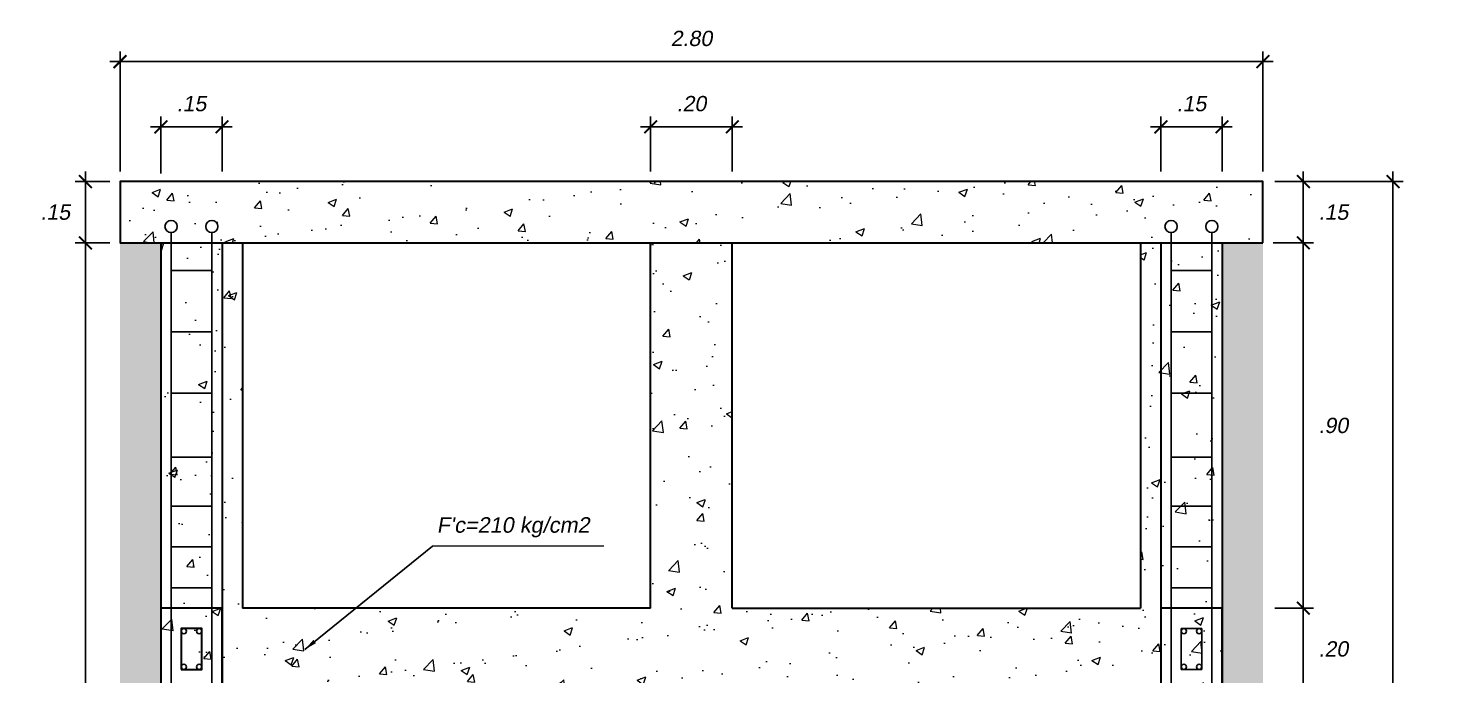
# Model space of a CAD drawing. Header units: metres. Extents: x 4293 to 4528, y 2596 to 2639.
# Drawn here: x 4460.184 to 4463.671, y 2629.527 to 2631.11 of the extents above; entities that cross this region are included whole.
import ezdxf

# ---------------------------------------------------------------- set-up
doc = ezdxf.new("R2010")
doc.units = ezdxf.units.M
for name, color, linetype, lineweight in [('a. acero', 150, 'Continuous', 25), ('a. grava', 252, 'Continuous', 5), ('A.Texto', 180, 'Continuous', 5), ('cimiento', 6, 'Continuous', 30), ('columna', 212, 'Continuous', 30), ('concreto', 252, 'Continuous', 5), ('Cotas', 170, 'Continuous', 5)]:
    doc.layers.add(name, color=color, linetype=linetype, lineweight=lineweight)
doc.styles.add('ARIAL', font='arial.ttf', dxfattribs={"oblique": 10})
doc.dimstyles.new('Esc 1-25', dxfattribs={"dimscale": 0.25, "dimtxt": 0.15, "dimasz": 0.125, "dimexe": 0.1, "dimexo": 0.1, "dimgap": 0.15, "dimtad": 2, "dimtih": 1, "dimtoh": 1, "dimzin": 4, "dimdsep": 46, "dimtxsty": 'ARIAL', "dimblk": 'ARCHTICK', "dimcen": 0.5, "dimdle": 0.1, "dimadec": 0, "dimazin": 0, "dimtfac": 1, "dimtofl": 0, "dimtmove": 2, "dimatfit": 3, "dimfxl": 1, "dimtolj": 1, "dimtzin": 0, "dimarcsym": 1})

# ---------------------------------------------------------------- blocks, each defined once
blk = doc.blocks.new('_ArchTick')
at = {"color": 0, "linetype": 'ByBlock', "const_width": 0.15}
blk.add_lwpolyline([(-0.5, -0.5), (0.5, 0.5)], dxfattribs=at)
blk = doc.blocks.new('*D535')
at = {"layer": 'Cotas', "color": 0, "lineweight": -2, "transparency": 16777216}
for p, q in [((4463.332520564436, 2630.7343929517), (4463.552209227468, 2630.7343929517)), ((4463.527209227468, 2627.2143929517), (4463.527209227468, 2630.7593929517)), ((4463.333451860954, 2627.2393929517), (4463.552209227468, 2627.2393929517))]:
    blk.add_line(p, q, dxfattribs=at)
at = {"layer": 'Defpoints', "color": 0, "transparency": 16777216}
for p in [(4463.307520564436, 2630.7343929517), (4463.527209227468, 2630.7343929517), (4463.308451860955, 2627.2393929517)]:
    blk.add_point(p, dxfattribs=at)
at = {"layer": 'Cotas', "color": 0, "lineweight": -2, "transparency": 16777216, "xscale": 0.03125, "yscale": 0.03125, "zscale": 0.03125}
for p, rotation in [((4463.527209227468, 2630.7343929517), 90), ((4463.527209227468, 2627.2393929517), 270)]:
    blk.add_blockref('_ArchTick', p, dxfattribs=dict(at, rotation=rotation))
at = {"layer": 'Cotas', "color": 0, "transparency": 16777216, "insert": (4463.616714741841, 2628.986892951698), "char_height": 0.0375, "attachment_point": 5, "style": 'ARIAL'}
blk.add_mtext('\\A1;3.50', dxfattribs=at)
blk = doc.blocks.new('*D536')
at = {"layer": 'Cotas', "color": 0, "lineweight": -2, "transparency": 16777216}
for p, q in [((4460.508451860953, 2630.754392951699), (4460.508451860953, 2630.893602955784)), ((4460.658451860953, 2630.759392951699), (4460.658451860953, 2630.893602955784)), ((4460.483451860953, 2630.868602955784), (4460.683451860953, 2630.868602955784))]:
    blk.add_line(p, q, dxfattribs=at)
at = {"layer": 'Defpoints', "color": 0, "transparency": 16777216}
for p in [(4460.658451860953, 2630.868602955784), (4460.658451860953, 2630.734392951699), (4460.508451860953, 2630.729392951699)]:
    blk.add_point(p, dxfattribs=at)
at = {"layer": 'Cotas', "color": 0, "lineweight": -2, "transparency": 16777216, "xscale": 0.03125, "yscale": 0.03125, "zscale": 0.03125, "rotation": 180}
blk.add_blockref('_ArchTick', (4460.508451860953, 2630.868602955784), dxfattribs=at)
at = {"layer": 'Cotas', "color": 0, "lineweight": -2, "transparency": 16777216, "xscale": 0.03125, "yscale": 0.03125, "zscale": 0.03125}
blk.add_blockref('_ArchTick', (4460.658451860953, 2630.868602955784), dxfattribs=at)
at = {"layer": 'Cotas', "color": 0, "transparency": 16777216, "insert": (4460.583451860954, 2630.925249442824), "char_height": 0.0375, "attachment_point": 5, "style": 'ARIAL'}
blk.add_mtext('\\A1;.15', dxfattribs=at)
blk = doc.blocks.new('*D537')
at = {"layer": 'Cotas', "color": 0, "lineweight": -2, "transparency": 16777216}
for p, q in [((4461.708451860953, 2630.759392951699), (4461.708451860953, 2630.893602955784)), ((4461.908451860952, 2630.759392951699), (4461.908451860952, 2630.893602955784)), ((4461.683451860953, 2630.868602955784), (4461.933451860952, 2630.868602955784))]:
    blk.add_line(p, q, dxfattribs=at)
at = {"layer": 'Defpoints', "color": 0, "transparency": 16777216}
for p in [(4461.908451860952, 2630.868602955784), (4461.708451860953, 2630.734392951699), (4461.908451860952, 2630.734392951699)]:
    blk.add_point(p, dxfattribs=at)
at = {"layer": 'Cotas', "color": 0, "lineweight": -2, "transparency": 16777216, "xscale": 0.03125, "yscale": 0.03125, "zscale": 0.03125, "rotation": 180}
blk.add_blockref('_ArchTick', (4461.708451860953, 2630.868602955784), dxfattribs=at)
at = {"layer": 'Cotas', "color": 0, "lineweight": -2, "transparency": 16777216, "xscale": 0.03125, "yscale": 0.03125, "zscale": 0.03125}
blk.add_blockref('_ArchTick', (4461.908451860952, 2630.868602955784), dxfattribs=at)
at = {"layer": 'Cotas', "color": 0, "transparency": 16777216, "insert": (4461.808451860952, 2630.925249442824), "char_height": 0.0375, "attachment_point": 5, "style": 'ARIAL'}
blk.add_mtext('\\A1;.20', dxfattribs=at)
blk = doc.blocks.new('*D538')
at = {"layer": 'Cotas', "color": 0, "lineweight": -2, "transparency": 16777216}
for p, q in [((4462.958451860953, 2630.759392951699), (4462.958451860953, 2630.893602955785)), ((4463.108451860953, 2630.759392951699), (4463.108451860953, 2630.893602955785)), ((4462.933451860953, 2630.868602955785), (4463.133451860953, 2630.868602955785))]:
    blk.add_line(p, q, dxfattribs=at)
at = {"layer": 'Defpoints', "color": 0, "transparency": 16777216}
for p in [(4463.108451860953, 2630.868602955785), (4462.958451860953, 2630.734392951699), (4463.108451860953, 2630.734392951699)]:
    blk.add_point(p, dxfattribs=at)
at = {"layer": 'Cotas', "color": 0, "lineweight": -2, "transparency": 16777216, "xscale": 0.03125, "yscale": 0.03125, "zscale": 0.03125, "rotation": 180}
blk.add_blockref('_ArchTick', (4462.958451860953, 2630.868602955785), dxfattribs=at)
at = {"layer": 'Cotas', "color": 0, "lineweight": -2, "transparency": 16777216, "xscale": 0.03125, "yscale": 0.03125, "zscale": 0.03125}
blk.add_blockref('_ArchTick', (4463.108451860953, 2630.868602955785), dxfattribs=at)
at = {"layer": 'Cotas', "color": 0, "transparency": 16777216, "insert": (4463.033451860952, 2630.925249442824), "char_height": 0.0375, "attachment_point": 5, "style": 'ARIAL'}
blk.add_mtext('\\A1;.15', dxfattribs=at)
blk = doc.blocks.new('*D539')
at = {"layer": 'Cotas', "color": 0, "lineweight": -2, "transparency": 16777216}
for p, q in [((4460.383451860956, 2630.7343929517), (4460.298577474716, 2630.7343929517)), ((4460.323577474715, 2630.5593929517), (4460.323577474715, 2630.7593929517)), ((4460.383451860956, 2630.5843929517), (4460.298577474716, 2630.5843929517))]:
    blk.add_line(p, q, dxfattribs=at)
at = {"layer": 'Defpoints', "color": 0, "transparency": 16777216}
for p in [(4460.323577474715, 2630.7343929517), (4460.408451860955, 2630.7343929517), (4460.408451860955, 2630.5843929517)]:
    blk.add_point(p, dxfattribs=at)
at = {"layer": 'Cotas', "color": 0, "lineweight": -2, "transparency": 16777216, "xscale": 0.03125, "yscale": 0.03125, "zscale": 0.03125}
for p, rotation in [((4460.323577474715, 2630.7343929517), 90), ((4460.323577474715, 2630.5843929517), 270)]:
    blk.add_blockref('_ArchTick', p, dxfattribs=dict(at, rotation=rotation))
at = {"layer": 'Cotas', "color": 0, "transparency": 16777216, "insert": (4460.249772648885, 2630.659392951698), "char_height": 0.0375, "attachment_point": 5, "style": 'ARIAL'}
blk.add_mtext('\\A1;.15', dxfattribs=at)
blk = doc.blocks.new('*D542')
at = {"layer": 'Cotas', "color": 0, "lineweight": -2, "transparency": 16777216}
for p, q in [((4460.323577474715, 2627.8643929517), (4460.323577474715, 2630.6093929517)), ((4460.358451860955, 2630.5843929517), (4460.298577474716, 2630.5843929517)), ((4460.458451860955, 2627.8893929517), (4460.298577474716, 2627.8893929517))]:
    blk.add_line(p, q, dxfattribs=at)
at = {"layer": 'Defpoints', "color": 0, "transparency": 16777216}
for p in [(4460.323577474715, 2630.5843929517), (4460.383451860955, 2630.5843929517), (4460.483451860955, 2627.8893929517)]:
    blk.add_point(p, dxfattribs=at)
at = {"layer": 'Cotas', "color": 0, "lineweight": -2, "transparency": 16777216, "xscale": 0.03125, "yscale": 0.03125, "zscale": 0.03125}
for p, rotation in [((4460.323577474715, 2630.5843929517), 90), ((4460.323577474715, 2627.8893929517), 270)]:
    blk.add_blockref('_ArchTick', p, dxfattribs=dict(at, rotation=rotation))
at = {"layer": 'Cotas', "color": 0, "transparency": 16777216, "insert": (4460.233798058161, 2629.236892951698), "char_height": 0.0375, "attachment_point": 5, "style": 'ARIAL'}
blk.add_mtext('\\A1;2.70', dxfattribs=at)
blk = doc.blocks.new('*D606')
at = {"layer": 'Cotas', "color": 0, "lineweight": -2, "transparency": 16777216}
for p, q in [((4460.408451860953, 2630.759392951699), (4460.408451860953, 2631.053348410103)), ((4463.208451860953, 2630.759392951699), (4463.208451860953, 2631.053348410103)), ((4460.383451860954, 2631.028348410103), (4463.233451860952, 2631.028348410103))]:
    blk.add_line(p, q, dxfattribs=at)
at = {"layer": 'Defpoints', "color": 0, "transparency": 16777216}
for p in [(4463.208451860953, 2631.028348410103), (4460.408451860953, 2630.734392951699), (4463.208451860953, 2630.734392951699)]:
    blk.add_point(p, dxfattribs=at)
at = {"layer": 'Cotas', "color": 0, "lineweight": -2, "transparency": 16777216, "xscale": 0.03125, "yscale": 0.03125, "zscale": 0.03125, "rotation": 180}
blk.add_blockref('_ArchTick', (4460.408451860953, 2631.028348410103), dxfattribs=at)
at = {"layer": 'Cotas', "color": 0, "lineweight": -2, "transparency": 16777216, "xscale": 0.03125, "yscale": 0.03125, "zscale": 0.03125}
blk.add_blockref('_ArchTick', (4463.208451860953, 2631.028348410103), dxfattribs=at)
at = {"layer": 'Cotas', "color": 0, "transparency": 16777216, "insert": (4461.808451860953, 2631.084994897143), "char_height": 0.0375, "attachment_point": 5, "style": 'ARIAL'}
blk.add_mtext('\\A1;2.80', dxfattribs=at)
blk = doc.blocks.new('*D547')
at = {"layer": 'Cotas', "color": 0, "lineweight": -2, "transparency": 16777216}
for p, q in [((4463.237893978048, 2629.6893929517), (4463.332520564436, 2629.6893929517)), ((4463.307520564436, 2629.4643929517), (4463.307520564436, 2629.7143929517)), ((4463.237893978048, 2629.4893929517), (4463.332520564436, 2629.4893929517))]:
    blk.add_line(p, q, dxfattribs=at)
at = {"layer": 'Defpoints', "color": 0, "transparency": 16777216}
for p in [(4463.212893978049, 2629.6893929517), (4463.307520564436, 2629.6893929517), (4463.212893978049, 2629.4893929517)]:
    blk.add_point(p, dxfattribs=at)
at = {"layer": 'Cotas', "color": 0, "lineweight": -2, "transparency": 16777216, "xscale": 0.03125, "yscale": 0.03125, "zscale": 0.03125}
for p, rotation in [((4463.307520564436, 2629.6893929517), 90), ((4463.307520564436, 2629.4893929517), 270)]:
    blk.add_blockref('_ArchTick', p, dxfattribs=dict(at, rotation=rotation))
at = {"layer": 'Cotas', "color": 0, "transparency": 16777216, "insert": (4463.381120751795, 2629.589392951698), "char_height": 0.0375, "attachment_point": 5, "style": 'ARIAL'}
blk.add_mtext('\\A1;.20', dxfattribs=at)
blk = doc.blocks.new('*D548')
at = {"layer": 'Cotas', "color": 0, "lineweight": -2, "transparency": 16777216}
for p, q in [((4463.307520564436, 2629.6643929517), (4463.307520564436, 2630.6093929517)), ((4463.233451860954, 2630.5843929517), (4463.332520564436, 2630.5843929517)), ((4463.237893978048, 2629.6893929517), (4463.332520564436, 2629.6893929517))]:
    blk.add_line(p, q, dxfattribs=at)
at = {"layer": 'Defpoints', "color": 0, "transparency": 16777216}
for p in [(4463.208451860954, 2630.5843929517), (4463.307520564436, 2630.5843929517), (4463.212893978049, 2629.6893929517)]:
    blk.add_point(p, dxfattribs=at)
at = {"layer": 'Cotas', "color": 0, "lineweight": -2, "transparency": 16777216, "xscale": 0.03125, "yscale": 0.03125, "zscale": 0.03125}
for p, rotation in [((4463.307520564436, 2630.5843929517), 90), ((4463.307520564436, 2629.6893929517), 270)]:
    blk.add_blockref('_ArchTick', p, dxfattribs=dict(at, rotation=rotation))
at = {"layer": 'Cotas', "color": 0, "transparency": 16777216, "insert": (4463.381120751795, 2630.136892951698), "char_height": 0.0375, "attachment_point": 5, "style": 'ARIAL'}
blk.add_mtext('\\A1;.90', dxfattribs=at)
blk = doc.blocks.new('*D549')
at = {"layer": 'Cotas', "color": 0, "lineweight": -2, "transparency": 16777216}
for p, q in [((4463.237893978048, 2630.7343929517), (4463.332520564436, 2630.7343929517)), ((4463.307520564436, 2630.5593929517), (4463.307520564436, 2630.7593929517)), ((4463.237893978048, 2630.5843929517), (4463.332520564436, 2630.5843929517))]:
    blk.add_line(p, q, dxfattribs=at)
at = {"layer": 'Defpoints', "color": 0, "transparency": 16777216}
for p in [(4463.212893978049, 2630.7343929517), (4463.307520564436, 2630.7343929517), (4463.212893978049, 2630.5843929517)]:
    blk.add_point(p, dxfattribs=at)
at = {"layer": 'Cotas', "color": 0, "lineweight": -2, "transparency": 16777216, "xscale": 0.03125, "yscale": 0.03125, "zscale": 0.03125}
for p, rotation in [((4463.307520564436, 2630.7343929517), 90), ((4463.307520564436, 2630.5843929517), 270)]:
    blk.add_blockref('_ArchTick', p, dxfattribs=dict(at, rotation=rotation))
at = {"layer": 'Cotas', "color": 0, "transparency": 16777216, "insert": (4463.381325390267, 2630.659392951698), "char_height": 0.0375, "attachment_point": 5, "style": 'ARIAL'}
blk.add_mtext('\\A1;.15', dxfattribs=at)

msp = doc.modelspace()

# ---------------------------------------------------------------- hatches: boundary and pattern name
at = {"layer": 'a. grava'}
h = msp.add_hatch(dxfattribs=at)
h.set_pattern_fill('GRAVEL', color=256, scale=0.1, style=0)
h.set_pattern_definition([(228.0128, (4403.10884093323, 2630.692743695473), (-0.7999998232158162, -0.9000001341607247), [0.0134536, -1.3319088]), (184.9697, (4403.09984093323, 2630.682743695473), (1.200000105151764, 0.0999991307007052), [0.0230868, -2.2855925]), (132.5104, (4403.07684093323, 2630.680743695473), (0.9999990718346812, -1.10000086738712), [0.0162788, -1.6116032]), (267.2737, (4403.03784093323, 2630.655743695473), (0.09999960177271905, 2.000000029497347), [0.0210238, -2.0813558]), (292.8337, (4403.03684093323, 2630.634743695473), (-0.500000990543714, 1.199999641177778), [0.0206155, -2.0409373]), (357.2737, (4403.04484093323, 2630.615743695473), (-2.000000029497347, 0.09999960177271916), [0.0210238, -2.0813558]), (37.6942, (4403.06584093323, 2630.614743695473), (-1.300000734561798, -0.999999040516053), [0.0278029, -2.7524849]), (72.2553, (4403.08784093323, 2630.631743695473), (0.7000010762705409, 2.199999623123919), [0.0262488, -2.5986321]), (121.4296, (4403.09584093323, 2630.656743695473), (-0.8000008234176366, 1.299999503649257), [0.021095, -2.0884073]), (175.2364, (4403.08484093323, 2630.674743695473), (1.100000094631959, -0.09999915326612606), [0.02408319999999994, -1.180076299999996]), (222.3974, (4403.06084093323, 2630.676743695473), (-1.200000735107324, -1.099999208201412), [0.0311448, -3.0833375]), (138.8141, (4403.13684093323, 2630.654743695473), (-0.7000002946805716, 0.5999997313342756), [0.0106301, -1.0523844]), (171.4692, (4403.12884093323, 2630.661743695473), (1.299999828481513, -0.2000007910039791), [0.02022369999999993, -2.002151099999992]), (225, (4403.10884093323, 2630.664743695473), (-1.110223024625157e-17, -0.1000000309448952), [0.0141421, -0.1272792]), (203.1986, (4403.10184093323, 2630.676743695473), (0.4999999730667075, 0.2000001325264854), [0.007615800000000001, -0.7539615]), (291.8014, (4403.09484093323, 2630.673743695473), (-0.09999999105006488, 0.300000027301077), [0.0107703, -0.5277462]), (30.9638, (4403.09884093323, 2630.663743695473), (0.2999998022287998, 0.2000002483540733), [0.01749289999999994, -0.5656022999999979]), (161.5651, (4403.11384093323, 2630.672743695473), (0.2000000434592962, -0.09999984032227077), [0.0126491, -0.3035787]), (16.38950000000001, (4403.03684093323, 2630.673743695473), (1.000000219841196, 0.2999992709817971), [0.01772, -1.7542845]), (70.3462, (4403.05384093323, 2630.678743695473), (-0.3999995247371746, -1.100000213560622), [0.0148661, -1.4717408]), (293.1986, (4403.11384093323, 2630.692743695473), (-0.2000001325264854, 0.4999999730667075), [0.0152315, -0.7463458000000001]), (343.6105, (4403.11984093323, 2630.678743695473), (-1.000000219841196, 0.2999992709817974), [0.01771999999999993, -1.754284499999996]), (339.444, (4403.03684093323, 2630.611743695473), (-0.5000001844542423, 0.1999995996421584), [0.017088, -0.8373124000000001]), (294.7751, (4403.05284093323, 2630.605743695473), (-0.499999218924517, 1.100000342183912), [0.01431779999999997, -1.417464299999996]), (66.80140000000002, (4403.11484093323, 2630.592743695473), (0.2000001325264855, 0.4999999730667075), [0.0152315, -0.7463458000000001]), (17.35400000000001, (4403.12084093323, 2630.606743695473), (-1.300000201909683, -0.3999994502259119), [0.0167631, -1.6595424]), (69.444, (4403.06584093323, 2630.592743695473), (-0.1999995996421587, -0.5000001844542422), [0.008544000000000001, -0.8458564]), (101.3098999999999, (4403.10884093323, 2630.592743695473), (-0.09999976321616054, 0.4000000752230952), [0.005098999999999986, -0.5048028999999982]), (165.9638, (4403.10784093323, 2630.597743695473), (0.300000054598974, -0.09999980573612458), [0.0206155, -0.391695]), (186.009, (4403.08784093323, 2630.602743695473), (0.9999999750906041, 0.09999993174818415), [0.019105, -1.8913923]), (303.6901, (4403.09884093323, 2630.654743695473), (-0.1000001334507191, 0.199999955777116), [0.0144222, -0.3461329]), (353.1572, (4403.10684093323, 2630.642743695473), (1.699999936547855, -0.2000007997924761), [0.0251794, -2.4927563]), (60.94540000000001, (4403.13184093323, 2630.639743695473), (-0.400000002719928, -0.7000000384569687), [0.0102956, -1.0192674]), (90, (4403.13684093323, 2630.648743695473), (-0.09999999999999999, 0.1), [0.006, -0.094]), (120.2564, (4403.08584093323, 2630.605743695473), (0.3999994886802694, -0.7000002455854735), [0.0138924, -1.375352]), (48.01279999999999, (4403.07884093323, 2630.617743695473), (0.7999998232158161, 0.9000001341607249), [0.0269072, -1.3184552]), (0, (4403.09684093323, 2630.637743695473), (0.1, 0.1), [0.026, -0.074]), (325.3048, (4403.12284093323, 2630.637743695473), (-0.9999994258987526, 0.7000008609594458), [0.0158114, -1.5653274]), (254.0546, (4403.13584093323, 2630.628743695473), (-0.09999998892963811, -0.4000000126652151), [0.0145602, -0.7134508]), (207.646, (4403.13184093323, 2630.614743695473), (-1.899999580717959, -1.000000771316918), [0.0237065, -2.3469474]), (175.4261, (4403.11084093323, 2630.603743695473), (-1.300000055831213, 0.0999994801161084), [0.02507989999999994, -2.482907399999992])])
h.paths.add_polyline_path([(4460.508451860953, 2630.584392951699), (4460.408451860953, 2630.584392951699), (4460.408451860953, 2627.239392951699), (4460.508451860953, 2627.239392951699)])
h = msp.add_hatch(dxfattribs=at)
h.set_pattern_fill('GRAVEL', color=256, scale=0.1, style=0)
h.set_pattern_definition([(228.0128, (4405.808840933229, 2630.692743695473), (-0.7999998232158162, -0.9000001341607247), [0.0134536, -1.3319088]), (184.9697, (4405.799840933229, 2630.682743695473), (1.200000105151764, 0.0999991307007052), [0.0230868, -2.2855925]), (132.5104, (4405.77684093323, 2630.680743695473), (0.9999990718346812, -1.10000086738712), [0.0162788, -1.6116032]), (267.2737, (4405.73784093323, 2630.655743695473), (0.09999960177271905, 2.000000029497347), [0.0210238, -2.0813558]), (292.8337, (4405.73684093323, 2630.634743695473), (-0.500000990543714, 1.199999641177778), [0.0206155, -2.0409373]), (357.2737, (4405.74484093323, 2630.615743695473), (-2.000000029497347, 0.09999960177271916), [0.0210238, -2.0813558]), (37.6942, (4405.76584093323, 2630.614743695473), (-1.300000734561798, -0.999999040516053), [0.0278029, -2.7524849]), (72.2553, (4405.78784093323, 2630.631743695473), (0.7000010762705409, 2.199999623123919), [0.0262488, -2.5986321]), (121.4296, (4405.79584093323, 2630.656743695473), (-0.8000008234176366, 1.299999503649257), [0.021095, -2.0884073]), (175.2364, (4405.78484093323, 2630.674743695473), (1.100000094631959, -0.09999915326612606), [0.02408319999999993, -1.180076299999995]), (222.3974, (4405.76084093323, 2630.676743695473), (-1.200000735107324, -1.099999208201412), [0.0311448, -3.0833375]), (138.8141, (4405.83684093323, 2630.654743695473), (-0.7000002946805716, 0.5999997313342756), [0.0106301, -1.0523844]), (171.4692, (4405.82884093323, 2630.661743695473), (1.299999828481513, -0.2000007910039791), [0.02022369999999992, -2.002151099999991]), (225, (4405.808840933229, 2630.664743695473), (-1.110223024625157e-17, -0.1000000309448952), [0.0141421, -0.1272792]), (203.1986, (4405.80184093323, 2630.676743695473), (0.4999999730667075, 0.2000001325264854), [0.007615800000000001, -0.7539615]), (291.8014, (4405.79484093323, 2630.673743695473), (-0.09999999105006488, 0.300000027301077), [0.0107703, -0.5277462]), (30.9638, (4405.79884093323, 2630.663743695473), (0.2999998022287998, 0.2000002483540733), [0.01749289999999993, -0.5656022999999976]), (161.5651, (4405.81384093323, 2630.672743695473), (0.2000000434592962, -0.09999984032227077), [0.0126491, -0.3035787]), (16.38950000000001, (4405.73684093323, 2630.673743695473), (1.000000219841196, 0.2999992709817971), [0.01772, -1.7542845]), (70.3462, (4405.75384093323, 2630.678743695473), (-0.3999995247371746, -1.100000213560622), [0.0148661, -1.4717408]), (293.1986, (4405.81384093323, 2630.692743695473), (-0.2000001325264854, 0.4999999730667075), [0.0152315, -0.7463458000000001]), (343.6105, (4405.81984093323, 2630.678743695473), (-1.000000219841196, 0.2999992709817974), [0.01771999999999992, -1.754284499999995]), (339.444, (4405.73684093323, 2630.611743695473), (-0.5000001844542423, 0.1999995996421584), [0.017088, -0.8373124000000001]), (294.7751, (4405.75284093323, 2630.605743695473), (-0.499999218924517, 1.100000342183912), [0.01431779999999996, -1.417464299999995]), (66.80140000000002, (4405.81484093323, 2630.592743695473), (0.2000001325264855, 0.4999999730667075), [0.0152315, -0.7463458000000001]), (17.35400000000001, (4405.82084093323, 2630.606743695473), (-1.300000201909683, -0.3999994502259119), [0.0167631, -1.6595424]), (69.444, (4405.76584093323, 2630.592743695473), (-0.1999995996421587, -0.5000001844542422), [0.008544000000000001, -0.8458564]), (101.3098999999999, (4405.808840933229, 2630.592743695473), (-0.09999976321616054, 0.4000000752230952), [0.005098999999999984, -0.5048028999999978]), (165.9638, (4405.80784093323, 2630.597743695473), (0.300000054598974, -0.09999980573612458), [0.0206155, -0.391695]), (186.009, (4405.78784093323, 2630.602743695473), (0.9999999750906041, 0.09999993174818415), [0.019105, -1.8913923]), (303.6901, (4405.79884093323, 2630.654743695473), (-0.1000001334507191, 0.199999955777116), [0.0144222, -0.3461329]), (353.1572, (4405.80684093323, 2630.642743695473), (1.699999936547855, -0.2000007997924761), [0.0251794, -2.4927563]), (60.94540000000001, (4405.83184093323, 2630.639743695473), (-0.400000002719928, -0.7000000384569687), [0.0102956, -1.0192674]), (90, (4405.83684093323, 2630.648743695473), (-0.09999999999999999, 0.1), [0.006, -0.094]), (120.2564, (4405.78584093323, 2630.605743695473), (0.3999994886802694, -0.7000002455854735), [0.0138924, -1.375352]), (48.01279999999999, (4405.77884093323, 2630.617743695473), (0.7999998232158161, 0.9000001341607249), [0.0269072, -1.3184552]), (0, (4405.79684093323, 2630.637743695473), (0.1, 0.1), [0.026, -0.074]), (325.3048, (4405.82284093323, 2630.637743695473), (-0.9999994258987526, 0.7000008609594458), [0.0158114, -1.5653274]), (254.0546, (4405.83584093323, 2630.628743695473), (-0.09999998892963811, -0.4000000126652151), [0.0145602, -0.7134508]), (207.646, (4405.83184093323, 2630.614743695473), (-1.899999580717959, -1.000000771316918), [0.0237065, -2.3469474]), (175.4261, (4405.81084093323, 2630.603743695473), (-1.300000055831213, 0.0999994801161084), [0.02507989999999993, -2.48290739999999])])
h.paths.add_polyline_path([(4463.208451860953, 2630.584392951699), (4463.108451860953, 2630.584392951699), (4463.108451860953, 2627.239392951699), (4463.208451860953, 2627.239392951699)])
at = {"layer": 'concreto', "ltscale": 0.5}
h = msp.add_hatch(dxfattribs=at)
h.set_pattern_fill('AR-CONC', color=256, scale=0.03, style=0)
h.set_pattern_definition([(49.99999999999999, (4331.052649631618, 2618.704261830577), (0.215178054780226, -0.01882564049477853), [0.0225, -0.2475]), (355, (4331.052649631618, 2618.704261830577), (-0.0416254000839, 0.2256576401100036), [0.018, -0.198]), (100.4514, (4331.070581135617, 2618.702693028577), (0.1735528145142065, 0.2068318626182861), [0.01912205699999997, -0.2103426335999997]), (46.18420000000001, (4331.052649631618, 2618.764261830577), (0.3201723145876933, -0.04965570429870542), [0.03375, -0.37125]), (96.63559999999998, (4331.079330655118, 2618.760123838477), (0.280398811664611, 0.2922353612701325), [0.02868308639999997, -0.3155138999999995]), (351.1842, (4331.052649631618, 2618.764261830577), (0.2803985835400881, 0.2922355802775974), [0.027, -0.297]), (21, (4331.082649631618, 2618.749261830577), (0.1790721156355385, -0.1207856671996016), [0.0225, -0.2475]), (326.0000000000001, (4331.082649631618, 2618.749261830577), (0.07299459957647451, 0.2175450135140559), [0.018, -0.198]), (71.4514, (4331.097572301518, 2618.739196348777), (0.252066788574447, 0.09675914901298571), [0.019122057, -0.2103426336]), (37.50000000000001, (4331.052649631618, 2618.704261830577), (0.003647956595187201, 0.09986815614939344), [0, -0.1956, 0, -0.201, 0, -0.19875]), (7.499999999999999, (4331.052649631618, 2618.704261830577), (0.07892086123264458, 0.1183235135647081), [0, -0.1146, 0, -0.1911, 0, -0.07575]), (327.5, (4330.985749631618, 2618.704261830577), (0.1601467308517227, -0.00676646152031394), [0, -0.075, 0, -0.234, 0, -0.3105]), (317.5, (4330.955749631617, 2618.704261830577), (0.1749558508027159, 0.03003149469969529), [0, -0.0975, 0, -0.1554, 0, -0.2205])])
edge = h.paths.add_edge_path()
edge.add_line((4463.208451860953, 2630.734392951699), (4460.408451860952, 2630.734392951699))
edge.add_line((4460.408451860953, 2630.734392951699), (4460.408451860953, 2630.584392951699))
edge.add_line((4460.408451860953, 2630.584392951699), (4460.533451860953, 2630.584392951699))
edge.add_line((4460.533451860953, 2630.584392951699), (4460.533451860953, 2630.609392951699))
edge.add_arc((4460.533451860953, 2630.624392951699), 0.01499999999998991, 179.9999999999593, 270, ccw=False)
edge.add_arc((4460.533451860953, 2630.624392951699), 0.01499999999998636, 0, 180, ccw=False)
edge.add_arc((4460.533451860953, 2630.624392951699), 0.01499999999998636, -90, 4.0813574742060155e-11, ccw=False)
edge.add_line((4460.533451860953, 2630.609392951699), (4460.533451860953, 2630.584392951699))
edge.add_line((4460.533451860953, 2630.584392951699), (4460.633451860954, 2630.584392951699))
edge.add_line((4460.633451860953, 2630.584392951699), (4460.633451860953, 2630.609392951699))
edge.add_arc((4460.633451860953, 2630.624392951699), 0.01499999999998991, 179.9999999999593, 270, ccw=False)
edge.add_arc((4460.633451860953, 2630.624392951699), 0.01499999999998636, 0, 180, ccw=False)
edge.add_arc((4460.633451860953, 2630.624392951699), 0.01499999999998636, -90, 4.0813574742060155e-11, ccw=False)
edge.add_line((4460.633451860953, 2630.609392951699), (4460.633451860953, 2630.584392951699))
edge.add_line((4460.633451860953, 2630.584392951699), (4463.083451860953, 2630.584392951699))
edge.add_line((4463.083451860953, 2630.584392951699), (4463.083451860953, 2630.609392951699))
edge.add_arc((4463.083451860953, 2630.624392951699), 0.01499999999998991, 179.9999999999593, 270, ccw=False)
edge.add_arc((4463.083451860953, 2630.624392951699), 0.01499999999998636, 0, 180, ccw=False)
edge.add_arc((4463.083451860953, 2630.624392951699), 0.01499999999998636, -90, 4.0813574742060155e-11, ccw=False)
edge.add_line((4463.083451860953, 2630.609392951699), (4463.083451860953, 2630.584392951699))
edge.add_line((4463.083451860953, 2630.584392951699), (4463.208451860953, 2630.584392951699))
edge.add_line((4463.208451860953, 2630.584392951699), (4463.208451860953, 2630.734392951699))
edge = h.paths.add_edge_path()
edge.add_arc((4463.203451860953, 2630.624392951699), 0.01499999999998636, 0, 360)
h = msp.add_hatch(dxfattribs=at)
h.set_pattern_fill('AR-CONC', color=256, scale=0.03, style=0)
h.set_pattern_definition([(49.99999999999999, (4331.052649631618, 2610.040954222457), (0.215178054780226, -0.01882564049477853), [0.0225, -0.2475]), (355, (4331.052649631618, 2610.040954222457), (-0.0416254000839, 0.2256576401100036), [0.018, -0.198]), (100.4514, (4331.070581135618, 2610.039385420457), (0.1735528145142065, 0.2068318626182861), [0.01912205699999998, -0.2103426335999998]), (46.18420000000001, (4331.052649631618, 2610.100954222456), (0.3201723145876933, -0.04965570429870542), [0.03375, -0.37125]), (96.63559999999998, (4331.079330655119, 2610.096816230357), (0.280398811664611, 0.2922353612701325), [0.02868308639999997, -0.3155138999999995]), (351.1842, (4331.052649631618, 2610.100954222456), (0.2803985835400881, 0.2922355802775974), [0.027, -0.297]), (21, (4331.082649631619, 2610.085954222457), (0.1790721156355385, -0.1207856671996016), [0.0225, -0.2475]), (326.0000000000001, (4331.082649631619, 2610.085954222457), (0.07299459957647451, 0.2175450135140559), [0.018, -0.198]), (71.4514, (4331.097572301518, 2610.075888740656), (0.252066788574447, 0.09675914901298571), [0.019122057, -0.2103426336]), (37.50000000000001, (4331.052649631618, 2610.040954222457), (0.003647956595187201, 0.09986815614939344), [0, -0.1956, 0, -0.201, 0, -0.19875]), (7.499999999999999, (4331.052649631618, 2610.040954222457), (0.07892086123264458, 0.1183235135647081), [0, -0.1146, 0, -0.1911, 0, -0.07575]), (327.5, (4330.985749631618, 2610.040954222457), (0.1601467308517227, -0.00676646152031394), [0, -0.075, 0, -0.234, 0, -0.3105]), (317.5, (4330.955749631618, 2610.040954222457), (0.1749558508027159, 0.03003149469969529), [0, -0.0975, 0, -0.1554, 0, -0.2205])])
h.paths.add_polyline_path([(4460.658451860953, 2630.584392951699), (4460.508451860954, 2630.584392951699), (4460.508451860954, 2627.239392951699), (4460.658451860953, 2627.239392951699), (4460.658451860953, 2627.739392951699)])
h.paths.add_polyline_path([(4461.108451860953, 2627.739392951699), (4460.708451860954, 2627.739392951699), (4460.708451860954, 2628.589392951699), (4461.708451860953, 2628.589392951699), (4461.708451860953, 2627.889392951699), (4460.708451860954, 2627.889392951699), (4460.708451860954, 2627.739392951699), (4462.908451860952, 2627.739392951699), (4462.908451860952, 2627.889392951699), (4461.908451860952, 2627.889392951699), (4461.908451860952, 2628.589392951699), (4462.908451860952, 2628.589392951699), (4462.908451860952, 2627.739392951699), (4462.508451860953, 2627.739392951699), (4462.508451860953, 2627.239392951699), (4462.958451860953, 2627.239392951699), (4462.958451860953, 2630.584392951699), (4462.908451860952, 2630.584392951699), (4462.908451860952, 2629.689392951699), (4461.908451860952, 2629.689392951699), (4461.908451860952, 2630.584392951699), (4461.708451860953, 2630.584392951699), (4461.708451860953, 2629.689392951699), (4460.708451860953, 2629.689392951699), (4460.708451860953, 2630.584392951699), (4460.658451860953, 2630.584392951699), (4460.658451860953, 2627.739392951699), (4460.658451860953, 2627.239392951699), (4461.108451860953, 2627.239392951699)])
h.paths.add_polyline_path([(4460.708451860954, 2628.789392951699), (4460.708451860953, 2629.489392951699), (4461.708451860953, 2629.489392951699), (4461.708451860953, 2628.789392951699)], flags=16)
h.paths.add_polyline_path([(4461.908451860952, 2628.789392951699), (4461.908451860952, 2629.489392951699), (4462.908451860952, 2629.489392951699), (4462.908451860952, 2628.791924291593)], flags=16)
h.paths.add_polyline_path([(4463.108451860953, 2630.584392951699), (4462.958451860953, 2630.584392951699), (4462.958451860953, 2627.239392951699), (4463.108451860953, 2627.239392951699), (4463.108451860953, 2627.739392951699)])
h.paths.add_polyline_path([(4462.920994982948, 2628.976406839477), (4462.975428306848, 2628.976406839477), (4462.975428306848, 2629.036992617103), (4462.920994982948, 2629.036992617103)])

# ---------------------------------------------------------------- linework, layer by layer
at = {"layer": 'a. acero'}
for p, q in [((4460.633451860953, 2630.516392951699), (4460.533451860953, 2630.516392951699)), ((4463.083451860953, 2630.516392951699), (4462.983451860953, 2630.516392951699)), ((4460.633451860953, 2630.366392951699), (4460.533451860953, 2630.366392951699)), ((4463.083451860953, 2630.366392951699), (4462.983451860953, 2630.366392951699)), ((4460.633451860953, 2630.216392951699), (4460.533451860953, 2630.216392951699)), ((4463.083451860953, 2630.216392951699), (4462.983451860953, 2630.216392951699)), ((4460.633451860953, 2630.059392951699), (4460.533451860953, 2630.059392951699)), ((4463.083451860953, 2630.059392951699), (4462.983451860953, 2630.059392951699)), ((4460.633451860953, 2629.939392951699), (4460.533451860953, 2629.939392951699)), ((4463.083451860953, 2629.939392951699), (4462.983451860953, 2629.939392951699)), ((4460.633451860953, 2629.839392951699), (4460.533451860953, 2629.839392951699)), ((4463.083451860953, 2629.839392951699), (4462.983451860953, 2629.839392951699)), ((4460.533451860953, 2629.739392951699), (4460.633451860953, 2629.739392951699)), ((4462.983451860953, 2629.739392951699), (4463.083451860953, 2629.739392951699))]:
    msp.add_line(p, q, dxfattribs=at)
for points in [[(4460.533451860953, 2627.329392951699), (4460.533451860953, 2630.609392951699)], [(4460.633451860953, 2627.329392951699), (4460.633451860953, 2630.609392951699)], [(4462.983451860953, 2627.329392951699), (4462.983451860953, 2630.609392951699)], [(4463.083451860953, 2627.329392951699), (4463.083451860953, 2630.609392951699)]]:
    msp.add_lwpolyline(points, dxfattribs=at)
for points in [[(4460.558451860953, 2629.539392951699), (4460.608451860953, 2629.539392951699), (4460.608451860953, 2629.639392951699), (4460.558451860953, 2629.639392951699)], [(4463.008451860953, 2629.539392951699), (4463.058451860953, 2629.539392951699), (4463.058451860953, 2629.639392951699), (4463.008451860953, 2629.639392951699)]]:
    msp.add_lwpolyline(points, close=True, dxfattribs=at)
for centre, radius in [((4460.533451860953, 2630.624392951699), 0.015), ((4460.633451860953, 2630.624392951699), 0.015), ((4462.983451860953, 2630.624392951699), 0.015), ((4463.083451860953, 2630.624392951699), 0.015), ((4460.564801860953, 2629.633042951699), 0.00635), ((4460.602101860953, 2629.633042951699), 0.00635), ((4463.014801860953, 2629.633042951699), 0.00635), ((4463.052101860953, 2629.633042951699), 0.00635), ((4460.564801860953, 2629.545742951699), 0.00635), ((4460.602101860953, 2629.545742951699), 0.00635), ((4463.014801860953, 2629.545742951699), 0.00635), ((4463.052101860953, 2629.545742951699), 0.00635)]:
    msp.add_circle(centre, radius, dxfattribs=at)
at = {"layer": 'A.Texto', "ltscale": 0.005}
msp.add_line((4461.593664751119, 2629.841310218869), (4461.174281989527, 2629.841310218869), dxfattribs=at)
at = {"layer": 'cimiento'}
for points in [[(4463.208451860953, 2630.584392951699), (4463.208451860953, 2630.734392951699), (4460.408451860953, 2630.734392951699), (4460.408451860953, 2630.584392951699)], [(4460.558451860953, 2629.539392951699), (4460.608451860953, 2629.539392951699), (4460.608451860953, 2629.639392951699), (4460.558451860953, 2629.639392951699)]]:
    msp.add_lwpolyline(points, close=True, dxfattribs=at)
for points in [[(4460.508451860953, 2629.489392951699), (4460.658451860953, 2629.489392951699), (4460.658451860953, 2629.689392951699), (4460.508451860953, 2629.689392951699), (4460.508451860953, 2629.489392951699)], [(4462.958451860953, 2629.489392951699), (4463.108451860953, 2629.489392951699), (4463.108451860953, 2629.689392951699), (4462.958451860953, 2629.689392951699), (4462.958451860953, 2629.489392951699)]]:
    msp.add_lwpolyline(points, dxfattribs=at)
at = {"layer": 'columna'}
for p, q in [((4460.508451860953, 2630.584392951699), (4460.508451860953, 2627.239392951699)), ((4460.708451860953, 2630.584392951699), (4460.708451860953, 2629.689392951699)), ((4462.908451860952, 2630.584392951699), (4462.908451860952, 2629.689392951699)), ((4462.958451860953, 2630.584392951699), (4462.958451860953, 2627.239392951699)), ((4461.708451860953, 2629.689392951699), (4460.708451860953, 2629.689392951699)), ((4461.908451860952, 2629.689392951699), (4462.908451860952, 2629.689392951699))]:
    msp.add_line(p, q, dxfattribs=at)
for points in [[(4460.658451860953, 2630.584392951699), (4460.658451860953, 2627.739392951699)], [(4461.708451860953, 2629.689392951699), (4461.708451860953, 2630.584392951699)], [(4461.908451860952, 2629.689392951699), (4461.908451860952, 2630.584392951699)], [(4463.108451860953, 2630.584392951699), (4463.108451860953, 2627.739392951699)]]:
    msp.add_lwpolyline(points, dxfattribs=at)

# ---------------------------------------------------------------- texts
at = {"layer": 'A.Texto', "ltscale": 0.005, "style": 'ARIAL', "oblique": 10}
msp.add_text("F'c=210 kg/cm2", height=0.038, dxfattribs=at).set_placement((4461.184342221151, 2629.874312665418))

# ---------------------------------------------------------------- dimensions: what is measured, and where the dimension line sits
at = {"layer": 'Cotas'}
for base, p1, p2, picture, middle in [((4463.208451860953, 2631.028348410103), (4460.408451860953, 2630.734392951699), (4463.208451860953, 2630.734392951699), '*D606', (4461.808451860953, 2631.084994897143)), ((4460.658451860953, 2630.868602955784), (4460.508451860953, 2630.729392951699), (4460.658451860953, 2630.734392951699), '*D536', (4460.583451860954, 2630.925249442824)), ((4461.908451860952, 2630.868602955784), (4461.708451860953, 2630.734392951699), (4461.908451860952, 2630.734392951699), '*D537', (4461.808451860952, 2630.925249442824)), ((4463.108451860953, 2630.868602955785), (4462.958451860953, 2630.734392951699), (4463.108451860953, 2630.734392951699), '*D538', (4463.033451860952, 2630.925249442824))]:
    dim = msp.add_linear_dim(base=base, p1=p1, p2=p2, dimstyle='Esc 1-25', dxfattribs=at)
    dim.commit()
    dim.dimension.update_dxf_attribs({"geometry": picture, "text_midpoint": middle})
for base, p1, p2, picture, middle in [((4460.323577474715, 2630.7343929517), (4460.408451860953, 2630.584392951699), (4460.408451860953, 2630.734392951699), '*D539', (4460.249772648885, 2630.659392951698)), ((4463.307520564436, 2630.7343929517), (4463.212893978047, 2630.584392951699), (4463.212893978047, 2630.734392951699), '*D549', (4463.381325390267, 2630.659392951698)), ((4463.527209227468, 2630.7343929517), (4463.308451860953, 2627.239392951699), (4463.307520564435, 2630.734392951699), '*D535', (4463.616714741841, 2628.986892951698)), ((4460.323577474715, 2630.5843929517), (4460.483451860953, 2627.889392951699), (4460.383451860953, 2630.584392951699), '*D542', (4460.233798058161, 2629.236892951698)), ((4463.307520564436, 2630.5843929517), (4463.212893978047, 2629.689392951699), (4463.208451860953, 2630.584392951699), '*D548', (4463.381120751795, 2630.136892951698)), ((4463.307520564436, 2629.6893929517), (4463.212893978047, 2629.489392951699), (4463.212893978047, 2629.689392951699), '*D547', (4463.381120751795, 2629.589392951698))]:
    dim = msp.add_linear_dim(base=base, p1=p1, p2=p2, angle=90, dimstyle='Esc 1-25', dxfattribs=at)
    dim.commit()
    dim.dimension.update_dxf_attribs({"geometry": picture, "text_midpoint": middle})

# ---------------------------------------------------------------- leaders
at = {"layer": 'A.Texto', "ltscale": 0.005}
msp.add_leader([(4460.861034930049, 2629.588095466393), (4461.174281989527, 2629.841310218869)], dimstyle='Esc 1-25', override={"dimgap": 0.15, "dimtad": 0}, dxfattribs=at)

doc.saveas('drawing.dxf')
